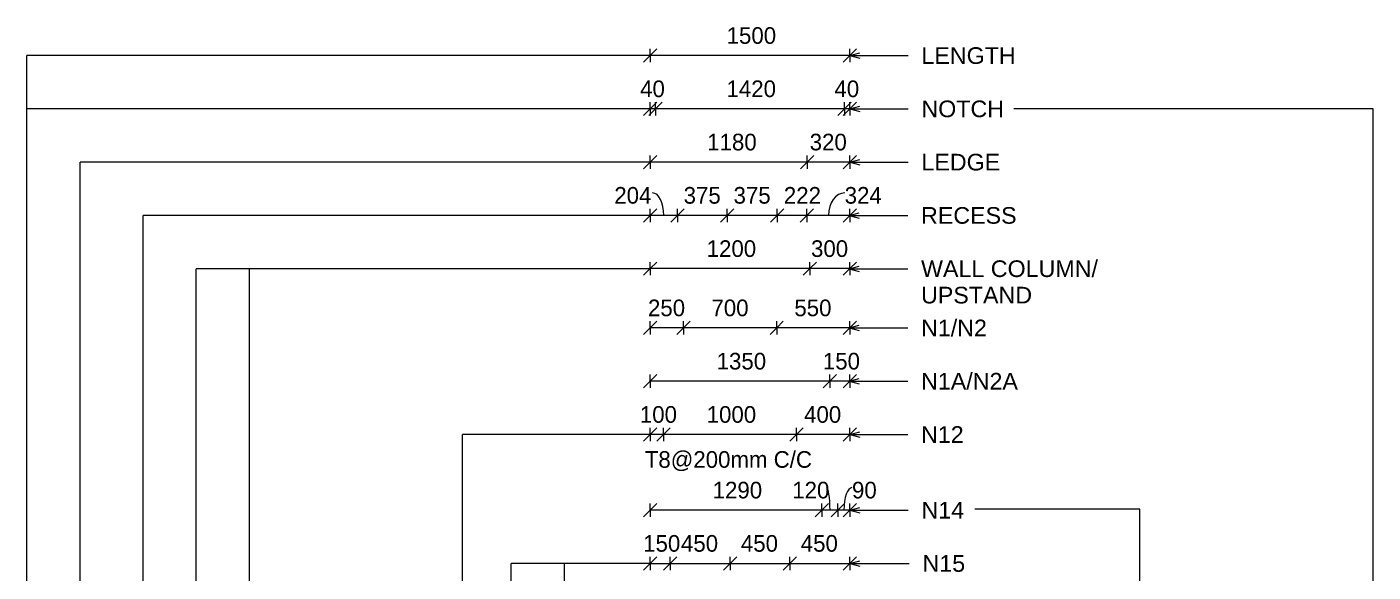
# Model space of a CAD drawing. Header units: millimetres. Extents: x -14784 to 1566, y -2747 to 9321.
# Drawn here: x -14569 to -4455, y 5228 to 9321 of the extents above; entities that cross this region are included whole.
import ezdxf

# ---------------------------------------------------------------- set-up
doc = ezdxf.new("R2010")
doc.units = ezdxf.units.MM
for name, color, linetype, lineweight in [('A-ANNO-DIMS', 211, 'Continuous', 9), ('A-ANNO-DIMS-50', 211, 'Continuous', 9), ('A-DETL-MBND', 5, 'Continuous', 18), ('G-ANNO-TEXT', 231, 'Continuous', 9)]:
    doc.layers.add(name, color=color, linetype=linetype, lineweight=lineweight)
doc.styles.add('Arial_1', font='arial.ttf', dxfattribs={"height": 125})
doc.styles.add('Nirmala UI Semilight', font='NirmalaS.ttf', dxfattribs={"height": 125})
doc.dimstyles.new('Arrow_Filled_-_2_5_NI_UI', dxfattribs={"dimscale": 304.8, "dimtxt": 130.920493, "dimasz": 0.328084, "dimexe": 0.164042, "dimexo": 0.0625, "dimgap": 0.164042, "dimtad": 1, "dimdec": 4, "dimzin": 0, "dimdsep": 46, "dimtxsty": 'Nirmala UI Semilight', "dimblk1": 'OBLIQUE', "dimblk2": 'OBLIQUE', "dimsah": 1, "dimcen": 0.09, "dimazin": 0, "dimtfac": 1, "dimtdec": 4, "dimtix": 1, "dimtmove": 1, "dimatfit": 3, "dimfxl": 0.164042, "dimfxlon": 1, "dimtvp": 1, "dimtolj": 1, "dimtzin": 0, "dimarcsym": 2})
doc.dimstyles.new('Arrow_Filled_-_2_5_NI_UI_1', dxfattribs={"dimscale": 304.8, "dimtxt": 130.920493, "dimasz": 0.328084, "dimexe": 0.164042, "dimexo": 0.0625, "dimgap": 0.164042, "dimtad": 1, "dimdec": 4, "dimzin": 0, "dimdsep": 46, "dimtxsty": 'Nirmala UI Semilight', "dimblk1": 'OBLIQUE', "dimblk2": 'OBLIQUE', "dimsah": 1, "dimcen": 0.09, "dimazin": 0, "dimtfac": 1, "dimtdec": 4, "dimtix": 1, "dimtmove": 0, "dimatfit": 3, "dimfxl": 0.164042, "dimfxlon": 1, "dimtvp": 1, "dimtolj": 1, "dimtzin": 0, "dimarcsym": 2})
doc.dimstyles.new('Arrow_Filled_-_2_5_NI_UI_2', dxfattribs={"dimscale": 304.8, "dimtxt": 130.920493, "dimasz": 0.328084, "dimexe": 0.164042, "dimexo": 0.0625, "dimgap": 0.164042, "dimtad": 1, "dimdec": 4, "dimzin": 0, "dimdsep": 46, "dimtxsty": 'Nirmala UI Semilight', "dimblk1": 'OBLIQUE', "dimblk2": 'OBLIQUE', "dimsah": 1, "dimcen": 0.09, "dimazin": 0, "dimtfac": 1, "dimtdec": 4, "dimtix": 1, "dimtmove": 2, "dimatfit": 3, "dimfxl": 0.164042, "dimfxlon": 1, "dimtvp": 1, "dimtolj": 1, "dimtzin": 0, "dimarcsym": 2})

# ---------------------------------------------------------------- blocks, each defined once
blk = doc.blocks.new('DIMBLOCK16-Elevation Front')
at = {"layer": 'A-ANNO-DIMS-50'}
for p, q in [((-9886, 5293), (-9936, 5243)), ((-9886, 5293), (-9836, 5343)), ((-9886, 5293), (-9886, 5343)), ((-9886, 5293), (-9736, 5293)), ((-9886, 5293), (-9886, 5243)), ((-9736, 5293), (-9786, 5243)), ((-9736, 5293), (-9686, 5343)), ((-9736, 5293), (-9736, 5343)), ((-9736, 5293), (-9736, 5243))]:
    blk.add_line(p, q, dxfattribs=at)
at = {"layer": 'A-ANNO-DIMS-50', "color": 0, "insert": (-9939, 5506), "char_height": 125, "width": 308.5, "attachment_point": 1, "rotation": 0.0006, "line_spacing_factor": 1.142579, "style": 'Nirmala UI Semilight'}
blk.add_mtext('150', dxfattribs=at)
blk = doc.blocks.new('_Oblique')
at = {"color": 0, "linetype": 'ByBlock', "lineweight": -2}
blk.add_line((-0.5, -0.5), (0.5, 0.5), dxfattribs=at)
blk = doc.blocks.new('DIMBLOCK17-Elevation Front')
at = {"layer": 'A-ANNO-DIMS-50'}
for p, q in [((-9736, 5293), (-9786, 5243)), ((-9736, 5293), (-9686, 5343)), ((-9736, 5293), (-9736, 5343)), ((-9736, 5293), (-9286, 5293)), ((-9736, 5293), (-9736, 5243)), ((-9286, 5293), (-9336, 5243)), ((-9286, 5293), (-9236, 5343)), ((-9286, 5293), (-9286, 5343)), ((-9286, 5293), (-9286, 5243))]:
    blk.add_line(p, q, dxfattribs=at)
at = {"layer": 'A-ANNO-DIMS-50', "color": 0, "insert": (-9655, 5506), "char_height": 125, "width": 345.63, "attachment_point": 1, "rotation": 0.0006, "line_spacing_factor": 1.142579, "style": 'Nirmala UI Semilight'}
blk.add_mtext('450', dxfattribs=at)
blk = doc.blocks.new('DIMBLOCK18-Elevation Front')
at = {"layer": 'A-ANNO-DIMS-50'}
for p, q in [((-9286, 5293), (-9336, 5243)), ((-9286, 5293), (-9236, 5343)), ((-9286, 5293), (-9286, 5343)), ((-9286, 5293), (-8836, 5293)), ((-9286, 5293), (-9286, 5243)), ((-8836, 5293), (-8886, 5243)), ((-8836, 5293), (-8786, 5343)), ((-8836, 5293), (-8836, 5343)), ((-8836, 5293), (-8836, 5243))]:
    blk.add_line(p, q, dxfattribs=at)
at = {"layer": 'A-ANNO-DIMS-50', "color": 0, "insert": (-9205, 5506), "char_height": 125, "width": 345.63, "attachment_point": 1, "rotation": 0.0006, "line_spacing_factor": 1.142579, "style": 'Nirmala UI Semilight'}
blk.add_mtext('450', dxfattribs=at)
blk = doc.blocks.new('DIMBLOCK19-Elevation Front')
at = {"layer": 'A-ANNO-DIMS-50'}
for p, q in [((-8836, 5293), (-8886, 5243)), ((-8836, 5293), (-8786, 5343)), ((-8836, 5293), (-8836, 5343)), ((-8836, 5293), (-8386, 5293)), ((-8836, 5293), (-8836, 5243)), ((-8386, 5293), (-8436, 5243)), ((-8386, 5293), (-8336, 5343)), ((-8386, 5293), (-8386, 5343)), ((-8386, 5293), (-8386, 5243))]:
    blk.add_line(p, q, dxfattribs=at)
at = {"layer": 'A-ANNO-DIMS-50', "color": 0, "insert": (-8755, 5506), "char_height": 125, "width": 345.63, "attachment_point": 1, "rotation": 0.0006, "line_spacing_factor": 1.142579, "style": 'Nirmala UI Semilight'}
blk.add_mtext('450', dxfattribs=at)
blk = doc.blocks.new('DIMBLOCK20-Elevation Front')
at = {"layer": 'A-ANNO-DIMS-50'}
for p, q in [((-8476, 5693), (-8526, 5643)), ((-8476, 5693), (-8426, 5743)), ((-8476, 5693), (-8476, 5743)), ((-8386, 5693), (-8476, 5693)), ((-8476, 5693), (-8476, 5643)), ((-8386, 5693), (-8436, 5643)), ((-8386, 5693), (-8336, 5743)), ((-8386, 5693), (-8386, 5743)), ((-8386, 5693), (-8386, 5643))]:
    blk.add_line(p, q, dxfattribs=at)
blk.add_ellipse((-8370, 5693), major_axis=(0, 169), ratio=0.361689, start_param=0, end_param=1.570796, dxfattribs=at)
at = {"layer": 'A-ANNO-DIMS-50', "color": 0, "insert": (-8370, 5906), "char_height": 125, "width": 228.52, "attachment_point": 1, "rotation": 0.0006, "line_spacing_factor": 1.142579, "style": 'Nirmala UI Semilight'}
blk.add_mtext('90', dxfattribs=at)
blk = doc.blocks.new('DIMBLOCK21-Elevation Front')
at = {"layer": 'A-ANNO-DIMS-50'}
for p, q in [((-8596, 5693), (-8646, 5643)), ((-8596, 5693), (-8546, 5743)), ((-8596, 5693), (-8596, 5743)), ((-8476, 5693), (-8596, 5693)), ((-8596, 5693), (-8596, 5643)), ((-8476, 5693), (-8526, 5643)), ((-8476, 5693), (-8426, 5743)), ((-8476, 5693), (-8476, 5743)), ((-8476, 5693), (-8476, 5643))]:
    blk.add_line(p, q, dxfattribs=at)
blk.add_ellipse((-8562, 5693), major_axis=(0, 169), ratio=0.158175, start_param=4.712389, end_param=6.283185, dxfattribs=at)
at = {"layer": 'A-ANNO-DIMS-50', "color": 0, "insert": (-8819, 5906), "char_height": 125, "width": 308.5, "attachment_point": 1, "rotation": 0.0006, "line_spacing_factor": 1.142579, "style": 'Nirmala UI Semilight'}
blk.add_mtext('120', dxfattribs=at)
blk = doc.blocks.new('DIMBLOCK22-Elevation Front')
at = {"layer": 'A-ANNO-DIMS-50'}
for p, q in [((-9886, 5693), (-9936, 5643)), ((-9886, 5693), (-9836, 5743)), ((-9886, 5693), (-9886, 5743)), ((-8596, 5693), (-9886, 5693)), ((-9886, 5693), (-9886, 5643)), ((-8596, 5693), (-8646, 5643)), ((-8596, 5693), (-8546, 5743)), ((-8596, 5693), (-8596, 5743)), ((-8596, 5693), (-8596, 5643))]:
    blk.add_line(p, q, dxfattribs=at)
at = {"layer": 'A-ANNO-DIMS-50', "color": 0, "insert": (-9417, 5906), "char_height": 125, "width": 422.75, "attachment_point": 1, "rotation": 0.0006, "line_spacing_factor": 1.142579, "style": 'Nirmala UI Semilight'}
blk.add_mtext('1290', dxfattribs=at)
blk = doc.blocks.new('DIMBLOCK23-Elevation Front')
at = {"layer": 'A-ANNO-DIMS-50'}
for p, q in [((-8786, 6261), (-8736, 6311)), ((-8786, 6261), (-8786, 6311)), ((-8386, 6261), (-8336, 6311)), ((-8386, 6261), (-8386, 6311)), ((-8786, 6261), (-8836, 6211)), ((-8386, 6261), (-8786, 6261)), ((-8786, 6261), (-8786, 6211)), ((-8386, 6261), (-8436, 6211)), ((-8386, 6261), (-8386, 6211))]:
    blk.add_line(p, q, dxfattribs=at)
at = {"layer": 'A-ANNO-DIMS-50', "color": 0, "insert": (-8730, 6474), "char_height": 125, "width": 345.63, "attachment_point": 1, "rotation": 0.0006, "line_spacing_factor": 1.142579, "style": 'Nirmala UI Semilight'}
blk.add_mtext('400', dxfattribs=at)
blk = doc.blocks.new('DIMBLOCK24-Elevation Front')
at = {"layer": 'A-ANNO-DIMS-50'}
for p, q in [((-9786, 6261), (-9736, 6311)), ((-9786, 6261), (-9786, 6311)), ((-8786, 6261), (-8736, 6311)), ((-8786, 6261), (-8786, 6311)), ((-9786, 6261), (-9836, 6211)), ((-8786, 6261), (-9786, 6261)), ((-9786, 6261), (-9786, 6211)), ((-8786, 6261), (-8836, 6211)), ((-8786, 6261), (-8786, 6211))]:
    blk.add_line(p, q, dxfattribs=at)
at = {"layer": 'A-ANNO-DIMS-50', "color": 0, "char_height": 125, "attachment_point": 1, "rotation": 0.0006, "line_spacing_factor": 1.142579, "style": 'Nirmala UI Semilight'}
for s, insert, width in [('1000', (-9462, 6474), 422.75), ('T8@200mm C/C', (-9927, 6136), 1539.62)]:
    blk.add_mtext(s, dxfattribs=dict(at, insert=insert, width=width))
blk = doc.blocks.new('DIMBLOCK25-Elevation Front')
at = {"layer": 'A-ANNO-DIMS-50'}
for p, q in [((-9886, 6261), (-9836, 6311)), ((-9886, 6261), (-9886, 6311)), ((-9786, 6261), (-9736, 6311)), ((-9786, 6261), (-9786, 6311)), ((-9886, 6261), (-9936, 6211)), ((-9786, 6261), (-9886, 6261)), ((-9886, 6261), (-9886, 6211)), ((-9786, 6261), (-9836, 6211)), ((-9786, 6261), (-9786, 6211))]:
    blk.add_line(p, q, dxfattribs=at)
at = {"layer": 'A-ANNO-DIMS-50', "color": 0, "insert": (-9964, 6474), "char_height": 125, "width": 308.5, "attachment_point": 1, "rotation": 0.0006, "line_spacing_factor": 1.142579, "style": 'Nirmala UI Semilight'}
blk.add_mtext('100', dxfattribs=at)
blk = doc.blocks.new('DIMBLOCK26-Elevation Front')
at = {"layer": 'A-ANNO-DIMS-50'}
for p, q in [((-8536, 6661), (-8486, 6711)), ((-8536, 6661), (-8536, 6711)), ((-8386, 6661), (-8336, 6711)), ((-8386, 6661), (-8386, 6711)), ((-8536, 6661), (-8586, 6611)), ((-8386, 6661), (-8536, 6661)), ((-8536, 6661), (-8536, 6611)), ((-8386, 6661), (-8436, 6611)), ((-8386, 6661), (-8386, 6611))]:
    blk.add_line(p, q, dxfattribs=at)
at = {"layer": 'A-ANNO-DIMS-50', "color": 0, "insert": (-8589, 6874), "char_height": 125, "width": 308.5, "attachment_point": 1, "rotation": 0.0006, "line_spacing_factor": 1.142579, "style": 'Nirmala UI Semilight'}
blk.add_mtext('150', dxfattribs=at)
blk = doc.blocks.new('DIMBLOCK27-Elevation Front')
at = {"layer": 'A-ANNO-DIMS-50'}
for p, q in [((-9886, 6661), (-9836, 6711)), ((-9886, 6661), (-9886, 6711)), ((-8536, 6661), (-8486, 6711)), ((-8536, 6661), (-8536, 6711)), ((-9886, 6661), (-9936, 6611)), ((-8536, 6661), (-9886, 6661)), ((-9886, 6661), (-9886, 6611)), ((-8536, 6661), (-8586, 6611)), ((-8536, 6661), (-8536, 6611))]:
    blk.add_line(p, q, dxfattribs=at)
at = {"layer": 'A-ANNO-DIMS-50', "color": 0, "insert": (-9387, 6874), "char_height": 125, "width": 422.75, "attachment_point": 1, "rotation": 0.0006, "line_spacing_factor": 1.142579, "style": 'Nirmala UI Semilight'}
blk.add_mtext('1350', dxfattribs=at)
blk = doc.blocks.new('DIMBLOCK28-Elevation Front')
at = {"layer": 'A-ANNO-DIMS-50'}
for p, q in [((-8936, 7061), (-8886, 7111)), ((-8936, 7061), (-8936, 7111)), ((-8386, 7061), (-8336, 7111)), ((-8386, 7061), (-8386, 7111)), ((-8936, 7061), (-8986, 7011)), ((-8386, 7061), (-8936, 7061)), ((-8936, 7061), (-8936, 7011)), ((-8386, 7061), (-8436, 7011)), ((-8386, 7061), (-8386, 7011))]:
    blk.add_line(p, q, dxfattribs=at)
at = {"layer": 'A-ANNO-DIMS-50', "color": 0, "insert": (-8803, 7274), "char_height": 125, "width": 342.77, "attachment_point": 1, "rotation": 0.0006, "line_spacing_factor": 1.142579, "style": 'Nirmala UI Semilight'}
blk.add_mtext('550', dxfattribs=at)
blk = doc.blocks.new('DIMBLOCK29-Elevation Front')
at = {"layer": 'A-ANNO-DIMS-50'}
for p, q in [((-9636, 7061), (-9586, 7111)), ((-9636, 7061), (-9636, 7111)), ((-8936, 7061), (-8886, 7111)), ((-8936, 7061), (-8936, 7111)), ((-9636, 7061), (-9686, 7011)), ((-8936, 7061), (-9636, 7061)), ((-9636, 7061), (-9636, 7011)), ((-8936, 7061), (-8986, 7011)), ((-8936, 7061), (-8936, 7011))]:
    blk.add_line(p, q, dxfattribs=at)
at = {"layer": 'A-ANNO-DIMS-50', "color": 0, "insert": (-9426, 7274), "char_height": 125, "width": 337.06, "attachment_point": 1, "rotation": 0.0006, "line_spacing_factor": 1.142579, "style": 'Nirmala UI Semilight'}
blk.add_mtext('700', dxfattribs=at)
blk = doc.blocks.new('DIMBLOCK30-Elevation Front')
at = {"layer": 'A-ANNO-DIMS-50'}
for p, q in [((-9886, 7061), (-9836, 7111)), ((-9886, 7061), (-9886, 7111)), ((-9636, 7061), (-9586, 7111)), ((-9636, 7061), (-9636, 7111)), ((-9886, 7061), (-9936, 7011)), ((-9636, 7061), (-9886, 7061)), ((-9886, 7061), (-9886, 7011)), ((-9636, 7061), (-9686, 7011)), ((-9636, 7061), (-9636, 7011))]:
    blk.add_line(p, q, dxfattribs=at)
at = {"layer": 'A-ANNO-DIMS-50', "color": 0, "insert": (-9903, 7274), "char_height": 125, "width": 342.77, "attachment_point": 1, "rotation": 0.0006, "line_spacing_factor": 1.142579, "style": 'Nirmala UI Semilight'}
blk.add_mtext('250', dxfattribs=at)
blk = doc.blocks.new('DIMBLOCK31-Elevation Front')
at = {"layer": 'A-ANNO-DIMS-50'}
for p, q in [((-8686, 7506), (-8736, 7456)), ((-8686, 7506), (-8636, 7556)), ((-8686, 7506), (-8686, 7556)), ((-8386, 7506), (-8686, 7506)), ((-8686, 7506), (-8686, 7456)), ((-8386, 7506), (-8436, 7456)), ((-8386, 7506), (-8336, 7556)), ((-8386, 7506), (-8386, 7556)), ((-8386, 7506), (-8386, 7456))]:
    blk.add_line(p, q, dxfattribs=at)
at = {"layer": 'A-ANNO-DIMS-50', "color": 0, "insert": (-8678, 7719), "char_height": 125, "width": 342.77, "attachment_point": 1, "rotation": 0.0006, "line_spacing_factor": 1.142579, "style": 'Nirmala UI Semilight'}
blk.add_mtext('300', dxfattribs=at)
blk = doc.blocks.new('DIMBLOCK32-Elevation Front')
at = {"layer": 'A-ANNO-DIMS-50'}
for p, q in [((-9886, 7506), (-9936, 7456)), ((-9886, 7506), (-9836, 7556)), ((-9886, 7506), (-9886, 7556)), ((-8686, 7506), (-9886, 7506)), ((-9886, 7506), (-9886, 7456)), ((-8686, 7506), (-8736, 7456)), ((-8686, 7506), (-8636, 7556)), ((-8686, 7506), (-8686, 7556)), ((-8686, 7506), (-8686, 7456))]:
    blk.add_line(p, q, dxfattribs=at)
at = {"layer": 'A-ANNO-DIMS-50', "color": 0, "insert": (-9462, 7719), "char_height": 125, "width": 422.75, "attachment_point": 1, "rotation": 0.0006, "line_spacing_factor": 1.142579, "style": 'Nirmala UI Semilight'}
blk.add_mtext('1200', dxfattribs=at)
blk = doc.blocks.new('DIMBLOCK33-Elevation Front')
at = {"layer": 'A-ANNO-DIMS-50'}
for p, q in [((-8709, 7906), (-8759, 7856)), ((-8709, 7906), (-8659, 7956)), ((-8709, 7906), (-8709, 7956)), ((-8386, 7906), (-8709, 7906)), ((-8709, 7906), (-8709, 7856)), ((-8386, 7906), (-8436, 7856)), ((-8386, 7906), (-8336, 7956)), ((-8386, 7906), (-8386, 7956)), ((-8386, 7906), (-8386, 7856))]:
    blk.add_line(p, q, dxfattribs=at)
blk.add_ellipse((-8425, 7906), major_axis=(0, 169), ratio=0.72227, start_param=0, end_param=1.570796, dxfattribs=at)
at = {"layer": 'A-ANNO-DIMS-50', "color": 0, "insert": (-8425, 8119), "char_height": 125, "width": 345.63, "attachment_point": 1, "rotation": 0.0006, "line_spacing_factor": 1.142579, "style": 'Nirmala UI Semilight'}
blk.add_mtext('324', dxfattribs=at)
blk = doc.blocks.new('DIMBLOCK34-Elevation Front')
at = {"layer": 'A-ANNO-DIMS-50'}
for p, q in [((-8932, 7906), (-8982, 7856)), ((-8932, 7906), (-8882, 7956)), ((-8932, 7906), (-8932, 7956)), ((-8709, 7906), (-8932, 7906)), ((-8932, 7906), (-8932, 7856)), ((-8709, 7906), (-8759, 7856)), ((-8709, 7906), (-8659, 7956)), ((-8709, 7906), (-8709, 7956)), ((-8709, 7906), (-8709, 7856))]:
    blk.add_line(p, q, dxfattribs=at)
at = {"layer": 'A-ANNO-DIMS-50', "color": 0, "insert": (-8882, 8119), "char_height": 125, "width": 342.77, "attachment_point": 1, "rotation": 0.0006, "line_spacing_factor": 1.142579, "style": 'Nirmala UI Semilight'}
blk.add_mtext('222', dxfattribs=at)
blk = doc.blocks.new('DIMBLOCK35-Elevation Front')
at = {"layer": 'A-ANNO-DIMS-50'}
for p, q in [((-9307, 7906), (-9357, 7856)), ((-9307, 7906), (-9257, 7956)), ((-9307, 7906), (-9307, 7956)), ((-8932, 7906), (-9307, 7906)), ((-9307, 7906), (-9307, 7856)), ((-8932, 7906), (-8982, 7856)), ((-8932, 7906), (-8882, 7956)), ((-8932, 7906), (-8932, 7956)), ((-8932, 7906), (-8932, 7856))]:
    blk.add_line(p, q, dxfattribs=at)
at = {"layer": 'A-ANNO-DIMS-50', "color": 0, "insert": (-9260, 8119), "char_height": 125, "width": 337.06, "attachment_point": 1, "rotation": 0.0006, "line_spacing_factor": 1.142579, "style": 'Nirmala UI Semilight'}
blk.add_mtext('375', dxfattribs=at)
blk = doc.blocks.new('DIMBLOCK36-Elevation Front')
at = {"layer": 'A-ANNO-DIMS-50'}
for p, q in [((-9682, 7906), (-9732, 7856)), ((-9682, 7906), (-9632, 7956)), ((-9682, 7906), (-9682, 7956)), ((-9307, 7906), (-9682, 7906)), ((-9682, 7906), (-9682, 7856)), ((-9307, 7906), (-9357, 7856)), ((-9307, 7906), (-9257, 7956)), ((-9307, 7906), (-9307, 7956)), ((-9307, 7906), (-9307, 7856))]:
    blk.add_line(p, q, dxfattribs=at)
at = {"layer": 'A-ANNO-DIMS-50', "color": 0, "insert": (-9635, 8119), "char_height": 125, "width": 337.06, "attachment_point": 1, "rotation": 0.0006, "line_spacing_factor": 1.142579, "style": 'Nirmala UI Semilight'}
blk.add_mtext('375', dxfattribs=at)
blk = doc.blocks.new('DIMBLOCK37-Elevation Front')
at = {"layer": 'A-ANNO-DIMS-50'}
for p, q in [((-9886, 7906), (-9936, 7856)), ((-9886, 7906), (-9836, 7956)), ((-9886, 7906), (-9886, 7956)), ((-9682, 7906), (-9886, 7906)), ((-9886, 7906), (-9886, 7856)), ((-9682, 7906), (-9732, 7856)), ((-9682, 7906), (-9632, 7956)), ((-9682, 7906), (-9682, 7956)), ((-9682, 7906), (-9682, 7856))]:
    blk.add_line(p, q, dxfattribs=at)
blk.add_ellipse((-9868, 7906), major_axis=(0, 169), ratio=0.499554, start_param=4.712389, end_param=6.283185, dxfattribs=at)
at = {"layer": 'A-ANNO-DIMS-50', "color": 0, "insert": (-10156, 8119), "char_height": 125, "width": 345.63, "attachment_point": 1, "rotation": 0.0006, "line_spacing_factor": 1.142579, "style": 'Nirmala UI Semilight'}
blk.add_mtext('204', dxfattribs=at)
blk = doc.blocks.new('DIMBLOCK38-Elevation Front')
at = {"layer": 'A-ANNO-DIMS-50'}
for p, q in [((-8706, 8306), (-8756, 8256)), ((-8706, 8306), (-8656, 8356)), ((-8706, 8306), (-8706, 8356)), ((-8386, 8306), (-8706, 8306)), ((-8706, 8306), (-8706, 8256)), ((-8386, 8306), (-8436, 8256)), ((-8386, 8306), (-8336, 8356)), ((-8386, 8306), (-8386, 8356)), ((-8386, 8306), (-8386, 8256))]:
    blk.add_line(p, q, dxfattribs=at)
at = {"layer": 'A-ANNO-DIMS-50', "color": 0, "insert": (-8688, 8519), "char_height": 125, "width": 342.77, "attachment_point": 1, "rotation": 0.0006, "line_spacing_factor": 1.142579, "style": 'Nirmala UI Semilight'}
blk.add_mtext('320', dxfattribs=at)
blk = doc.blocks.new('DIMBLOCK39-Elevation Front')
at = {"layer": 'A-ANNO-DIMS-50'}
for p, q in [((-9886, 8306), (-9936, 8256)), ((-9886, 8306), (-9836, 8356)), ((-9886, 8306), (-9886, 8356)), ((-8706, 8306), (-9886, 8306)), ((-9886, 8306), (-9886, 8256)), ((-8706, 8306), (-8756, 8256)), ((-8706, 8306), (-8656, 8356)), ((-8706, 8306), (-8706, 8356)), ((-8706, 8306), (-8706, 8256))]:
    blk.add_line(p, q, dxfattribs=at)
at = {"layer": 'A-ANNO-DIMS-50', "color": 0, "insert": (-9458, 8519), "char_height": 125, "width": 388.48, "attachment_point": 1, "rotation": 0.0006, "line_spacing_factor": 1.142579, "style": 'Nirmala UI Semilight'}
blk.add_mtext('1180', dxfattribs=at)
blk = doc.blocks.new('DIMBLOCK40-Elevation Front')
at = {"layer": 'A-ANNO-DIMS-50'}
for p, q in [((-8426, 8706), (-8476, 8656)), ((-8386, 8706), (-8436, 8656)), ((-8426, 8706), (-8376, 8756)), ((-8426, 8706), (-8426, 8756)), ((-8386, 8706), (-8426, 8706)), ((-8426, 8706), (-8426, 8656)), ((-8386, 8706), (-8336, 8756)), ((-8386, 8706), (-8386, 8756)), ((-8386, 8706), (-8386, 8656))]:
    blk.add_line(p, q, dxfattribs=at)
at = {"layer": 'A-ANNO-DIMS-50', "color": 0, "insert": (-8502, 8919), "char_height": 125, "width": 231.37, "attachment_point": 1, "rotation": 0.0006, "line_spacing_factor": 1.142579, "style": 'Nirmala UI Semilight'}
blk.add_mtext('40', dxfattribs=at)
blk = doc.blocks.new('DIMBLOCK41-Elevation Front')
at = {"layer": 'A-ANNO-DIMS-50'}
for p, q in [((-9846, 8706), (-9896, 8656)), ((-9846, 8706), (-9796, 8756)), ((-9846, 8706), (-9846, 8756)), ((-8426, 8706), (-9846, 8706)), ((-9846, 8706), (-9846, 8656)), ((-8426, 8706), (-8476, 8656)), ((-8426, 8706), (-8376, 8756)), ((-8426, 8706), (-8426, 8756)), ((-8426, 8706), (-8426, 8656))]:
    blk.add_line(p, q, dxfattribs=at)
at = {"layer": 'A-ANNO-DIMS-50', "color": 0, "insert": (-9313, 8919), "char_height": 125, "width": 425.61, "attachment_point": 1, "rotation": 0.0006, "line_spacing_factor": 1.142579, "style": 'Nirmala UI Semilight'}
blk.add_mtext('1420', dxfattribs=at)
blk = doc.blocks.new('DIMBLOCK42-Elevation Front')
at = {"layer": 'A-ANNO-DIMS-50'}
for p, q in [((-9886, 8706), (-9936, 8656)), ((-9846, 8706), (-9896, 8656)), ((-9886, 8706), (-9836, 8756)), ((-9886, 8706), (-9886, 8756)), ((-9846, 8706), (-9886, 8706)), ((-9886, 8706), (-9886, 8656)), ((-9846, 8706), (-9796, 8756)), ((-9846, 8706), (-9846, 8756)), ((-9846, 8706), (-9846, 8656))]:
    blk.add_line(p, q, dxfattribs=at)
at = {"layer": 'A-ANNO-DIMS-50', "color": 0, "insert": (-9962, 8919), "char_height": 125, "width": 231.37, "attachment_point": 1, "rotation": 0.0006, "line_spacing_factor": 1.142579, "style": 'Nirmala UI Semilight'}
blk.add_mtext('40', dxfattribs=at)
blk = doc.blocks.new('DIMBLOCK43-Elevation Front')
at = {"layer": 'A-ANNO-DIMS-50'}
for p, q in [((-9886, 9106), (-9936, 9056)), ((-9886, 9106), (-9836, 9156)), ((-9886, 9106), (-9886, 9156)), ((-8386, 9106), (-9886, 9106)), ((-9886, 9106), (-9886, 9056)), ((-8386, 9106), (-8436, 9056)), ((-8386, 9106), (-8336, 9156)), ((-8386, 9106), (-8386, 9156)), ((-8386, 9106), (-8386, 9056))]:
    blk.add_line(p, q, dxfattribs=at)
at = {"layer": 'A-ANNO-DIMS-50', "color": 0, "insert": (-9312, 9319), "char_height": 125, "width": 422.75, "attachment_point": 1, "rotation": 0.0006, "line_spacing_factor": 1.142579, "style": 'Nirmala UI Semilight'}
blk.add_mtext('1500', dxfattribs=at)

msp = doc.modelspace()

# ---------------------------------------------------------------- linework, layer by layer
at = {"layer": 'A-DETL-MBND'}
for p, q in [((-14569.28108, 3699.78957), (-14569.28108, 9105.81849)), ((-9885.65384, 9105.81849), (-14569.28108, 9105.81849)), ((-9885.64967, 8705.81849), (-14569.28108, 8705.81849)), ((-4454.84669, 8705.81849), (-7154.84669, 8705.81849)), ((-4454.84669, 3699.89525), (-4454.84669, 8705.81849)), ((-14169.28108, 3699.79375), (-14169.28108, 8305.81849)), ((-9885.64549, 8305.81849), (-14169.28108, 8305.81849)), ((-13696.6822, 3699.79869), (-13696.6822, 7905.81849)), ((-9885.64131, 7905.81849), (-13696.6822, 7905.81849)), ((-13296.6822, 3699.80287), (-13296.6822, 7505.81849)), ((-9885.63713, 7505.81849), (-13296.6822, 7505.81849)), ((-12896.6822, 3699.80705), (-12896.6822, 7505.81849)), ((-11296.6822, 3699.82376), (-11296.6822, 6260.81849)), ((-9885.62412, 6260.81849), (-11296.6822, 6260.81849)), ((-6207.09092, 5699.87694), (-7447.10158, 5699.87694)), ((-6207.09092, 3699.87694), (-6207.09092, 5699.87694)), ((-10930.84306, 4719.81742), (-10930.84306, 5292.6978)), ((-9885.614, 5292.6978), (-10930.84306, 5292.6978)), ((-10530.84306, 4719.8216), (-10530.84306, 5292.6978))]:
    msp.add_line(p, q, dxfattribs=at)
at = {"layer": 'G-ANNO-TEXT', "color": 250}
for p, q in [((-8387.24537, 9105.83523), (-8312.24558, 9125.9322)), ((-8387.24537, 9105.83523), (-7948.4001, 9105.83982)), ((-8387.24537, 9105.83523), (-8312.24516, 9085.73983)), ((-8387.24119, 8705.83523), (-8312.2414, 8725.9322)), ((-8387.24119, 8705.83523), (-7948.39592, 8705.83982)), ((-8387.24119, 8705.83523), (-8312.24098, 8685.73983)), ((-8387.24119, 8305.83523), (-8312.2414, 8325.9322)), ((-8387.24119, 8305.83523), (-7948.39592, 8305.83982)), ((-8387.24119, 8305.83523), (-8312.24098, 8285.73983)), ((-8390.04951, 7905.83523), (-8315.04972, 7925.9322)), ((-8390.04951, 7905.83523), (-7951.20425, 7905.83982)), ((-8390.04951, 7905.83523), (-8315.0493, 7885.73983)), ((-8390.04533, 7505.83523), (-8315.04554, 7525.9322)), ((-8390.04533, 7505.83523), (-7951.20007, 7505.83982)), ((-8390.04533, 7505.83523), (-8315.04512, 7485.73983)), ((-8390.04115, 7060.83523), (-8315.04136, 7080.9322)), ((-8390.04115, 7060.83523), (-7951.19542, 7060.83982)), ((-8390.04115, 7060.83523), (-8315.04094, 7040.73983)), ((-8390.03697, 6660.83523), (-8315.03718, 6680.9322)), ((-8390.03697, 6660.83523), (-7951.19124, 6660.83982)), ((-8390.03697, 6660.83523), (-8315.03676, 6640.73983)), ((-8385.65487, 6260.83528), (-8310.65508, 6280.93225)), ((-8385.65487, 6260.83528), (-7951.18706, 6260.83982)), ((-8385.65487, 6260.83528), (-8310.65466, 6240.73987)), ((-8386.49757, 5692.72012), (-8311.49778, 5712.81709)), ((-8386.49757, 5692.72012), (-7947.65183, 5692.7247)), ((-8386.49757, 5692.72012), (-8311.49736, 5672.62471)), ((-8385.65167, 5292.72005), (-8310.65188, 5312.81702)), ((-8385.65167, 5292.72005), (-7940.14765, 5292.7247)), ((-8385.65167, 5292.72005), (-8310.65146, 5272.62464))]:
    msp.add_line(p, q, dxfattribs=at)

# ---------------------------------------------------------------- texts
at = {"layer": 'G-ANNO-TEXT', "color": 7, "char_height": 125, "attachment_point": 1, "rotation": 0.000598648, "style": 'Arial_1'}
for s, insert, width in [('LENGTH', (-7848.40076, 9168.34086), 857.805625), ('NOTCH', (-7848.39658, 8768.34086), 753.58625), ('LEDGE', (-7848.39658, 8368.34086), 713.501875), ('RECESS', (-7851.2049, 7968.34086), 865.8225), ('WALL COLUMN/', (-7851.20072, 7568.34086), 1611.391875), ('UPSTAND', (-7851.19865, 7369.90336), 1010.12625), ('N1/N2', (-7851.19607, 7123.34086), 597.2571875), ('N1A/N2A', (-7851.19189, 6723.34086), 877.8478125), ('N12', (-7851.18771, 6323.34086), 384.81), ('N14', (-7847.65248, 5755.22575), 384.81), ('N15', (-7840.14831, 5355.22575), 384.81)]:
    msp.add_mtext(s, dxfattribs=dict(at, insert=insert, width=width))

# ---------------------------------------------------------------- dimensions: what is measured, and where the dimension line sits
at = {"layer": 'A-ANNO-DIMS'}
for base, p1, p2, override, picture, middle in [((-9885.65384, 9105.81849), (-8385.65332, 9055.83416), (-9885.65332, 9055.81849), {"dimpost": '<>', "dimfxl": 1500}, 'DIMBLOCK43-Elevation Front', (-9135.65505, 9220.76705)), ((-9885.64967, 8705.81849), (-9845.64914, 8655.81891), (-9885.64914, 8655.81849), {"dimpost": '<>', "dimfxl": 40}, 'DIMBLOCK42-Elevation Front', (-9865.65086, 8820.41075)), ((-9845.64967, 8705.81891), (-8425.64914, 8655.83375), (-9845.64914, 8655.81891), {"dimpost": '<>', "dimfxl": 1420}, 'DIMBLOCK41-Elevation Front', (-9135.65087, 8820.76705)), ((-8425.64967, 8705.83375), (-8385.64914, 8655.83416), (-8425.64914, 8655.83375), {"dimpost": '<>', "dimfxl": 40}, 'DIMBLOCK40-Elevation Front', (-8405.65086, 8820.42601)), ((-9885.64549, 8305.81849), (-8705.64496, 8255.83082), (-9885.64496, 8255.81849), {"dimpost": '<>', "dimfxl": 1180}, 'DIMBLOCK39-Elevation Front', (-9295.64669, 8420.76538)), ((-8705.64549, 8305.83082), (-8385.64496, 8255.83416), (-8705.64496, 8255.83082), {"dimpost": '<>', "dimfxl": 320}, 'DIMBLOCK38-Elevation Front', (-8545.64668, 8420.46813)), ((-9681.77557, 7905.82062), (-9306.77505, 7855.82454), (-9681.77505, 7855.82062), {"dimpost": '<>', "dimfxl": 375}, 'DIMBLOCK36-Elevation Front', (-9494.27677, 8020.45822)), ((-9306.77557, 7905.82454), (-8931.77505, 7855.82846), (-9306.77505, 7855.82454), {"dimpost": '<>', "dimfxl": 375}, 'DIMBLOCK35-Elevation Front', (-9119.27677, 8020.46213)), ((-9885.63713, 7505.81849), (-8685.67793, 7455.83103), (-9885.6366, 7455.81849), {"dimpost": '<>', "dimfxl": 1199.958673}, 'DIMBLOCK32-Elevation Front', (-9285.65899, 7620.76549)), ((-8685.67845, 7505.83103), (-8385.6366, 7455.83416), (-8685.67793, 7455.83103), {"dimpost": '<>', "dimfxl": 300.041327}, 'DIMBLOCK31-Elevation Front', (-8535.65899, 7620.46823)), ((-9885.63248, 7060.81849), (-9635.63196, 7010.8211), (-9885.63196, 7010.81849), {"dimpost": '<>', "dimfxl": 250}, 'DIMBLOCK30-Elevation Front', (-9760.63368, 7175.41185)), ((-9635.63248, 7060.8211), (-8935.63196, 7010.82842), (-9635.63196, 7010.8211), {"dimpost": '<>', "dimfxl": 700}, 'DIMBLOCK29-Elevation Front', (-9285.63368, 7175.41681)), ((-8935.63248, 7060.82842), (-8385.63196, 7010.83416), (-8935.63196, 7010.82842), {"dimpost": '<>', "dimfxl": 550}, 'DIMBLOCK28-Elevation Front', (-8660.63368, 7175.42334)), ((-9885.6283, 6660.81849), (-8535.62789, 6610.8326), (-9885.62778, 6610.81849), {"dimpost": '<>', "dimfxl": 1349.999884}, 'DIMBLOCK27-Elevation Front', (-9210.62956, 6775.80985)), ((-8535.62841, 6660.8326), (-8385.62778, 6610.83416), (-8535.62789, 6610.8326), {"dimpost": '<>', "dimfxl": 150.000116}, 'DIMBLOCK26-Elevation Front', (-8460.62956, 6775.77411)), ((-9885.62412, 6260.81849), (-9785.64663, 6210.81954), (-9885.6236, 6210.81849), {"dimpost": '<>', "dimfxl": 99.976962}, 'DIMBLOCK25-Elevation Front', (-9835.63684, 6375.75974)), ((-8785.68848, 6260.82998), (-8385.6236, 6210.83416), (-8785.68796, 6210.82998), {"dimpost": '<>', "dimfxl": 400.064365}, 'DIMBLOCK23-Elevation Front', (-8585.6575, 6375.42412)), ((-9885.61818, 5692.6978), (-8595.6598, 5642.71128), (-9885.61766, 5642.6978), {"dimpost": '<>', "dimfxl": 1289.957856}, 'DIMBLOCK22-Elevation Front', (-9240.64046, 5807.68885)), ((-9735.63639, 5292.69936), (-9885.61348, 5242.6978), (-9735.63587, 5242.69936), {"dimpost": '<>', "dimfxl": 149.97761}, 'DIMBLOCK16-Elevation Front', (-9810.6264, 5407.63931)), ((-9285.614, 5292.70407), (-9735.63587, 5242.69936), (-9285.61348, 5242.70407), {"dimpost": '<>', "dimfxl": 450.02239}, 'DIMBLOCK17-Elevation Front', (-9510.6264, 5407.29377)), ((-8835.83002, 5292.70877), (-9285.61348, 5242.70407), (-8835.8295, 5242.70877), {"dimpost": '<>', "dimfxl": 449.783984}, 'DIMBLOCK18-Elevation Front', (-9060.72321, 5407.29847)), ((-8385.614, 5292.71347), (-8835.8295, 5242.70877), (-8385.61348, 5242.71347), {"dimpost": '<>', "dimfxl": 450.216017}, 'DIMBLOCK19-Elevation Front', (-8610.72321, 5407.30317))]:
    dim = msp.add_linear_dim(base=base, p1=p1, p2=p2, angle=0.000598644, dimstyle='Arrow_Filled_-_2_5_NI_UI_1', override=override, dxfattribs=at)
    dim.commit()
    dim.dimension.update_dxf_attribs({"geometry": picture, "text_midpoint": middle})
for base, p1, p2, override, picture, middle in [((-9885.64131, 7905.81849), (-9681.77505, 7855.82062), (-9885.64078, 7855.81849), {"dimpost": '<>', "dimfxl": 203.865733}, 'DIMBLOCK37-Elevation Front', (-9983.35373, 8035.5701)), ((-8709.2866, 7905.83078), (-8385.64078, 7855.83416), (-8709.28607, 7855.83078), {"dimpost": '<>', "dimfxl": 323.645289}, 'DIMBLOCK33-Elevation Front', (-8252.57323, 8035.58818)), ((-8595.66033, 5692.71128), (-8475.6598, 5642.71253), (-8595.6598, 5642.71128), {"dimpost": '<>', "dimfxl": 120}, 'DIMBLOCK21-Elevation Front', (-8665.22836, 5822.46318)), ((-8475.66033, 5692.71253), (-8385.61766, 5642.71347), (-8475.6598, 5642.71253), {"dimpost": '<>', "dimfxl": 90.042144}, 'DIMBLOCK20-Elevation Front', (-8255.25053, 5822.46746))]:
    dim = msp.add_linear_dim(base=base, p1=p1, p2=p2, angle=0.000598644, dimstyle='Arrow_Filled_-_2_5_NI_UI', override=override, dxfattribs=at)
    dim.commit()
    dim.dimension.update_dxf_attribs({"geometry": picture, "text_midpoint": middle, "dimtype": 160})
dim = msp.add_linear_dim(base=(-8931.77557, 7905.82846), p1=(-8709.28607, 7855.83078), p2=(-8931.77505, 7855.82846), angle=0.000598644, dimstyle='Arrow_Filled_-_2_5_NI_UI_2', override={"dimpost": '<>', "dimfxl": 222.488979}, dxfattribs=at)
dim.commit()
dim.dimension.update_dxf_attribs({"geometry": 'DIMBLOCK34-Elevation Front', "text_midpoint": (-8711.10142, 8035.58339), "dimtype": 160, "text_rotation": 0.000598644})
dim = msp.add_linear_dim(base=(-9785.64716, 6260.81954), p1=(-8785.68796, 6210.82998), p2=(-9785.64663, 6210.81954), angle=0.000598644, text='<>\\XT8@200mm C/C', dimstyle='Arrow_Filled_-_2_5_NI_UI_1', override={"dimpost": '<>', "dimfxl": 999.958673}, dxfattribs=at)
dim.commit()
dim.dimension.update_dxf_attribs({"geometry": 'DIMBLOCK24-Elevation Front', "text_midpoint": (-9285.66782, 6260.82476)})

doc.saveas('drawing.dxf')
